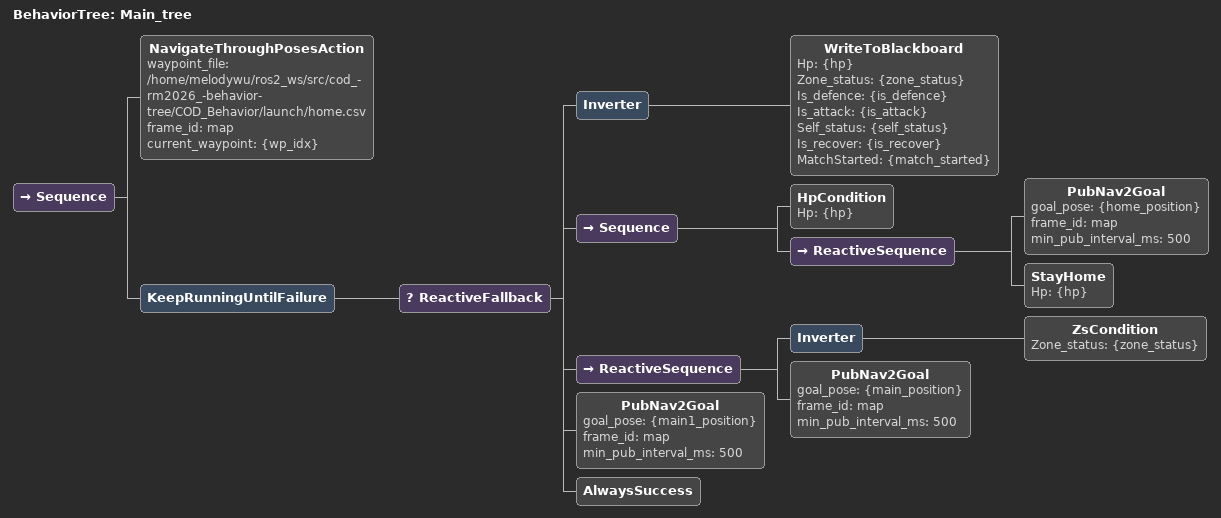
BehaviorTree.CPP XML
<?xml version="1.0" encoding="UTF-8"?>
<root BTCPP_format="4"
      main_tree_to_execute="Main_tree">
  <BehaviorTree ID="Main_tree">
    <Sequence>
      <NavigateThroughPosesAction waypoint_file="/home/melodywu/ros2_ws/src/cod_-rm2026_-behavior-tree/COD_Behavior/launch/home.csv"
                                  frame_id="map"
                                  current_waypoint="{wp_idx}"/>
      <KeepRunningUntilFailure>
        <ReactiveFallback>
          <Inverter>
            <WriteToBlackboard Hp="{hp}"
                               Zone_status="{zone_status}"
                               Is_defence="{is_defence}"
                               Is_attack="{is_attack}"
                               Self_status="{self_status}"
                               Is_recover="{is_recover}"
                               MatchStarted="{match_started}"/>
          </Inverter>
          <Sequence>
            <HpCondition Hp="{hp}"/>
            <ReactiveSequence>
              <PubNav2Goal goal_pose="{home_position}"
                           frame_id="map"
                           min_pub_interval_ms="500"/>
              <StayHome Hp="{hp}"/>
            </ReactiveSequence>
          </Sequence>
          <ReactiveSequence>
            <Inverter>
              <ZsCondition Zone_status="{zone_status}"/>
            </Inverter>
            <PubNav2Goal goal_pose="{main_position}"
                         frame_id="map"
                         min_pub_interval_ms="500"/>
          </ReactiveSequence>
          <PubNav2Goal goal_pose="{main1_position}"
                       frame_id="map"
                       min_pub_interval_ms="500"/>
          <AlwaysSuccess/>
        </ReactiveFallback>
      </KeepRunningUntilFailure>
    </Sequence>
  </BehaviorTree>

</root>
